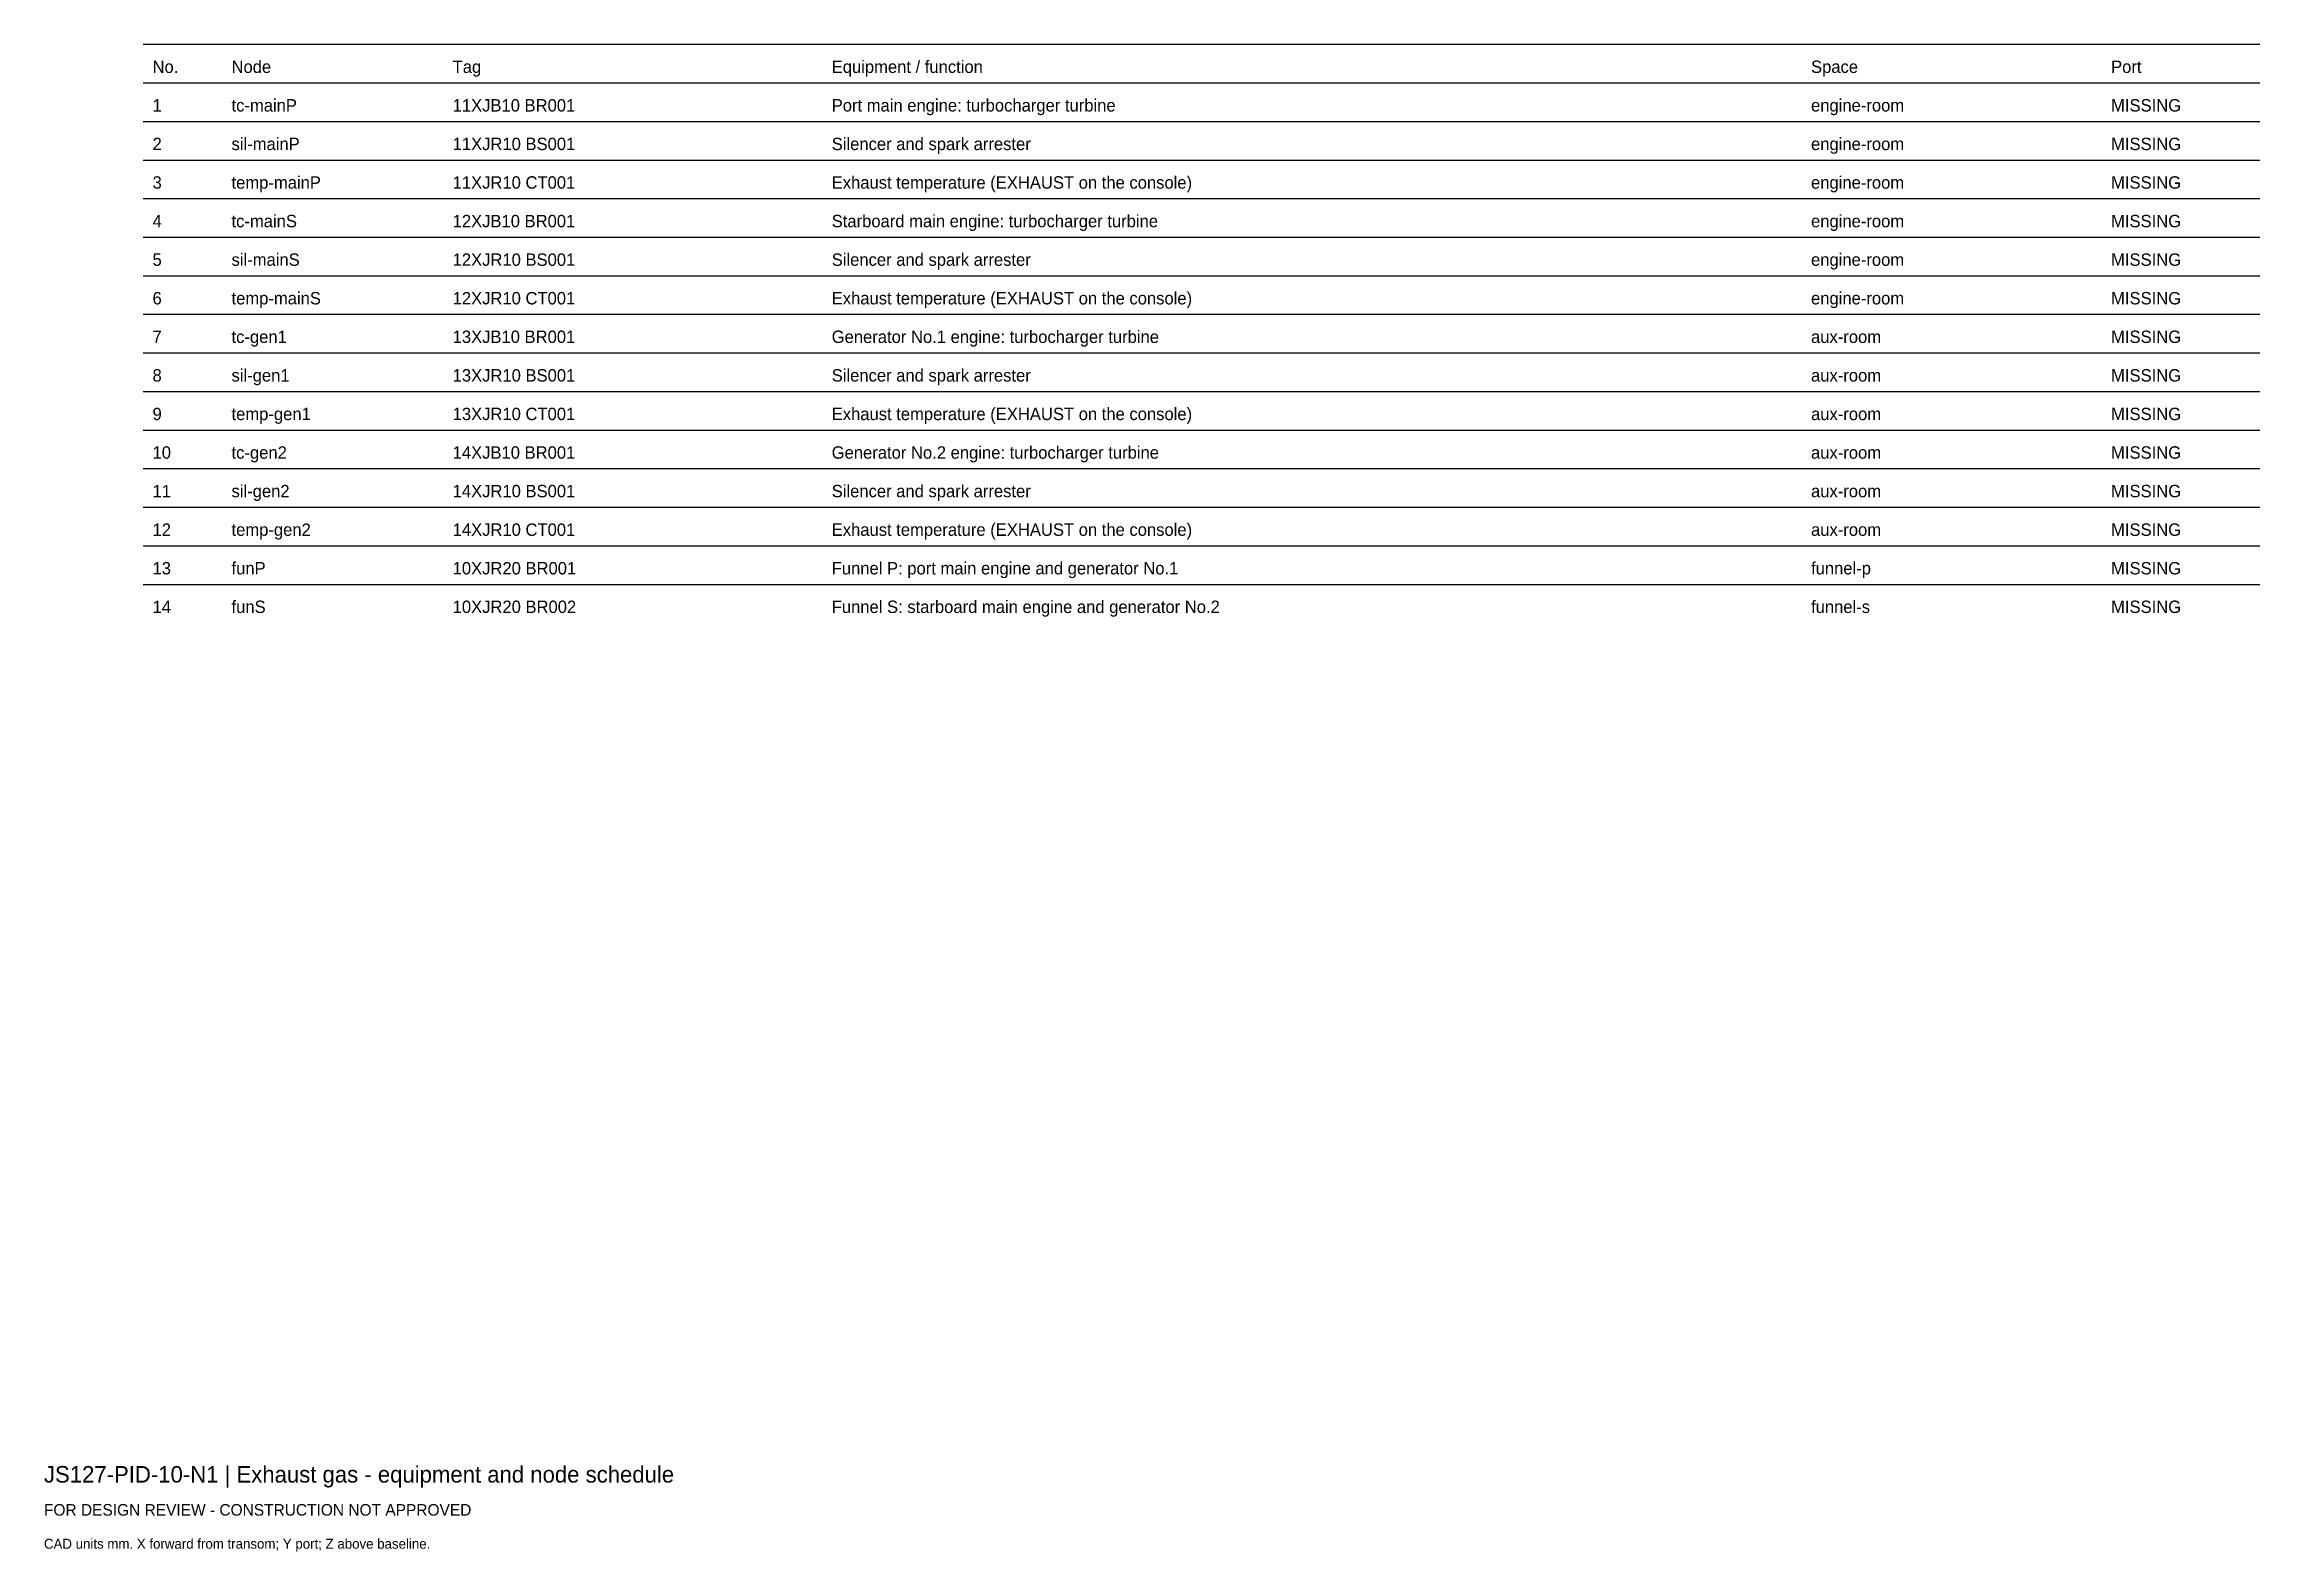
# Model space of a CAD drawing. Header units: millimetres. Extents: x 0 to 402, y -25 to 249.
import ezdxf

# ---------------------------------------------------------------- set-up
doc = ezdxf.new("R2010")
doc.units = ezdxf.units.MM
doc.layers.add('ANNOTATION', color=7, linetype='Continuous')
doc.layers.add('GEOMETRY', color=7, linetype='Continuous')

msp = doc.modelspace()

# ---------------------------------------------------------------- linework, layer by layer
at = {"layer": 'GEOMETRY'}
for p, q in [((18, 249), (402, 249)), ((18, 242), (402, 242)), ((18, 235), (402, 235)), ((18, 228), (402, 228)), ((18, 221), (402, 221)), ((18, 214), (402, 214)), ((18, 207), (402, 207)), ((18, 200), (402, 200)), ((18, 193), (402, 193)), ((18, 186), (402, 186)), ((18, 179), (402, 179)), ((18, 172), (402, 172)), ((18, 165), (402, 165)), ((18, 158), (402, 158)), ((18, 151), (402, 151))]:
    msp.add_line(p, q, dxfattribs=at)

# ---------------------------------------------------------------- texts
at = {"layer": 'ANNOTATION'}
for s, height, p in [('No.', 2.25, (19.7, 243.8)), ('Node', 2.25, (34.03, 243.8)), ('Tag', 2.25, (74.15, 243.8)), ('Equipment / function', 2.25, (142.92, 243.8)), ('Space', 2.25, (320.6, 243.8)), ('Port', 2.25, (375.04, 243.8)), ('1', 2.25, (19.7, 236.8)), ('tc-mainP', 2.25, (34.03, 236.8)), ('11XJB10 BR001', 2.25, (74.15, 236.8)), ('Port main engine: turbocharger turbine', 2.25, (142.92, 236.8)), ('engine-room', 2.25, (320.6, 236.8)), ('MISSING', 2.25, (375.04, 236.8)), ('2', 2.25, (19.7, 229.8)), ('sil-mainP', 2.25, (34.03, 229.8)), ('11XJR10 BS001', 2.25, (74.15, 229.8)), ('Silencer and spark arrester', 2.25, (142.92, 229.8)), ('engine-room', 2.25, (320.6, 229.8)), ('MISSING', 2.25, (375.04, 229.8)), ('temp-mainP', 2.25, (34.03, 222.8)), ('Exhaust temperature (EXHAUST on the console)', 2.25, (142.92, 222.8)), ('engine-room', 2.25, (320.6, 222.8)), ('3', 2.25, (19.7, 222.8)), ('11XJR10 CT001', 2.25, (74.15, 222.8)), ('MISSING', 2.25, (375.04, 222.8)), ('4', 2.25, (19.7, 215.8)), ('tc-mainS', 2.25, (34.03, 215.8)), ('12XJB10 BR001', 2.25, (74.15, 215.8)), ('Starboard main engine: turbocharger turbine', 2.25, (142.92, 215.8)), ('engine-room', 2.25, (320.6, 215.8)), ('MISSING', 2.25, (375.04, 215.8)), ('5', 2.25, (19.7, 208.8)), ('sil-mainS', 2.25, (34.03, 208.8)), ('12XJR10 BS001', 2.25, (74.15, 208.8)), ('Silencer and spark arrester', 2.25, (142.92, 208.8)), ('engine-room', 2.25, (320.6, 208.8)), ('MISSING', 2.25, (375.04, 208.8)), ('6', 2.25, (19.7, 201.8)), ('temp-mainS', 2.25, (34.03, 201.8)), ('12XJR10 CT001', 2.25, (74.15, 201.8)), ('Exhaust temperature (EXHAUST on the console)', 2.25, (142.92, 201.8)), ('engine-room', 2.25, (320.6, 201.8)), ('MISSING', 2.25, (375.04, 201.8)), ('7', 2.25, (19.7, 194.8)), ('tc-gen1', 2.25, (34.03, 194.8)), ('13XJB10 BR001', 2.25, (74.15, 194.8)), ('Generator No.1 engine: turbocharger turbine', 2.25, (142.92, 194.8)), ('MISSING', 2.25, (375.04, 194.8)), ('aux-room', 2.25, (320.6, 194.8)), ('8', 2.25, (19.7, 187.8)), ('sil-gen1', 2.25, (34.03, 187.8)), ('13XJR10 BS001', 2.25, (74.15, 187.8)), ('Silencer and spark arrester', 2.25, (142.92, 187.8)), ('aux-room', 2.25, (320.6, 187.8)), ('MISSING', 2.25, (375.04, 187.8)), ('9', 2.25, (19.7, 180.8)), ('temp-gen1', 2.25, (34.03, 180.8)), ('13XJR10 CT001', 2.25, (74.15, 180.8)), ('Exhaust temperature (EXHAUST on the console)', 2.25, (142.92, 180.8)), ('aux-room', 2.25, (320.6, 180.8)), ('MISSING', 2.25, (375.04, 180.8)), ('10', 2.25, (19.7, 173.8)), ('tc-gen2', 2.25, (34.03, 173.8)), ('14XJB10 BR001', 2.25, (74.15, 173.8)), ('Generator No.2 engine: turbocharger turbine', 2.25, (142.92, 173.8)), ('aux-room', 2.25, (320.6, 173.8)), ('MISSING', 2.25, (375.04, 173.8)), ('11', 2.25, (19.7, 166.8)), ('sil-gen2', 2.25, (34.03, 166.8)), ('14XJR10 BS001', 2.25, (74.15, 166.8)), ('Silencer and spark arrester', 2.25, (142.92, 166.8)), ('MISSING', 2.25, (375.04, 166.8)), ('aux-room', 2.25, (320.6, 166.8)), ('12', 2.25, (19.7, 159.8)), ('temp-gen2', 2.25, (34.03, 159.8)), ('14XJR10 CT001', 2.25, (74.15, 159.8)), ('Exhaust temperature (EXHAUST on the console)', 2.25, (142.92, 159.8)), ('aux-room', 2.25, (320.6, 159.8)), ('MISSING', 2.25, (375.04, 159.8)), ('13', 2.25, (19.7, 152.8)), ('funP', 2.25, (34.03, 152.8)), ('10XJR20 BR001', 2.25, (74.15, 152.8)), ('Funnel P: port main engine and generator No.1', 2.25, (142.92, 152.8)), ('funnel-p', 2.25, (320.6, 152.8)), ('MISSING', 2.25, (375.04, 152.8)), ('14', 2.25, (19.7, 145.8)), ('funS', 2.25, (34.03, 145.8)), ('10XJR20 BR002', 2.25, (74.15, 145.8)), ('Funnel S: starboard main engine and generator No.2', 2.25, (142.92, 145.8)), ('funnel-s', 2.25, (320.6, 145.8)), ('MISSING', 2.25, (375.04, 145.8)), ('JS127-PID-10-N1 | Exhaust gas - equipment and node schedule', 3, (0, -12)), ('FOR DESIGN REVIEW - CONSTRUCTION NOT APPROVED', 2.1, (0, -18)), ('CAD units mm. X forward from transom; Y port; Z above baseline.', 1.8, (0, -24))]:
    msp.add_text(s, height=height, dxfattribs=at).set_placement(p)

doc.saveas('drawing.dxf')
